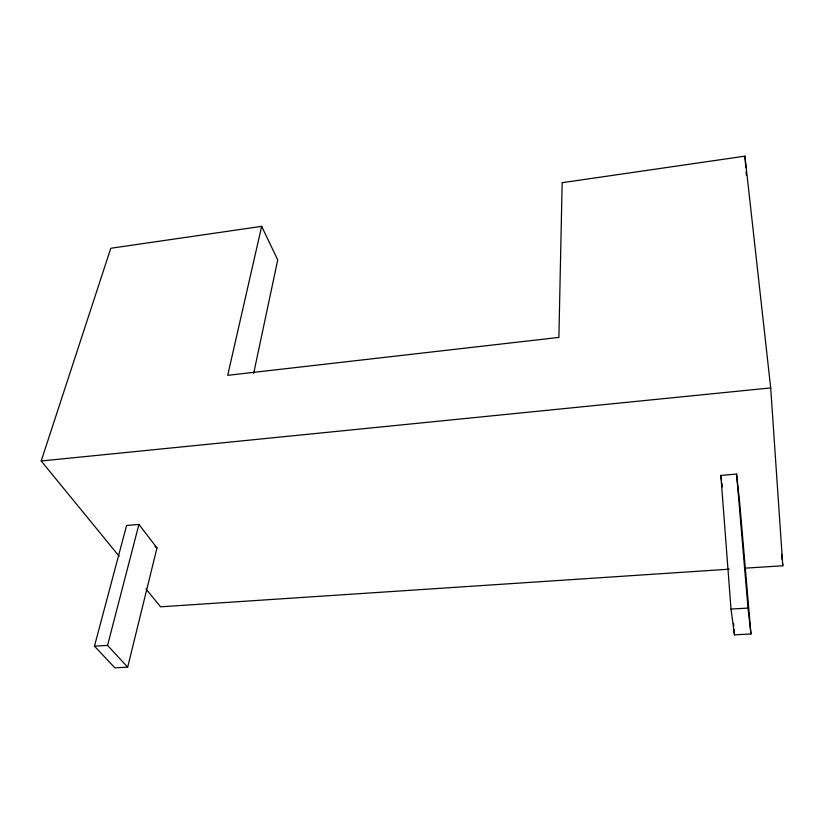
<?xml version="1.0" encoding="UTF-8"?>
<svg xmlns="http://www.w3.org/2000/svg" width="824" height="824" viewBox="0 0 824 824"><rect width="100%" height="100%" fill="white"/><g stroke="black" fill="none" stroke-linecap="round" stroke-linejoin="round"><path stroke-width="1.24" d="M253.679 373.334L277.719 259.91L261.661 226.353L110.797 248.261L41.2 460.987L119.161 556.231M261.661 226.353L227.702 375.332L558.888 337.418L562.153 182.701L744.927 156.158L770.697 387.919L782.8 565.779L744.463 568.21M127.679 667.162L156.972 547.919L138.926 524.424L126.597 525.465L94.461 646.171L114.897 667.842L127.679 667.162L107.553 645.408L94.461 646.171M107.553 645.408L138.926 524.424M41.2 460.987L770.697 387.919M720.846 475.417L736.574 474.088L739.633 502.012L750.952 633.965L734.462 634.851L731.012 609.08L720.846 475.417L721.484 480.474M729.137 569.188L160.577 606.824L145.961 588.964M731.012 609.08L748.017 608.081L750.952 633.965M154.953 546.425L156.972 547.919M721.793 482.998L722.277 486.788M781.574 554.315L782.12 559.414M782.388 561.958L782.8 565.779M736.574 474.088L748.017 608.081M744.927 156.158L745.802 167.663M746.091 171.495L746.379 175.327M733.576 623.346L733.772 625.9M734.071 629.732L734.462 634.851"/></g></svg>
